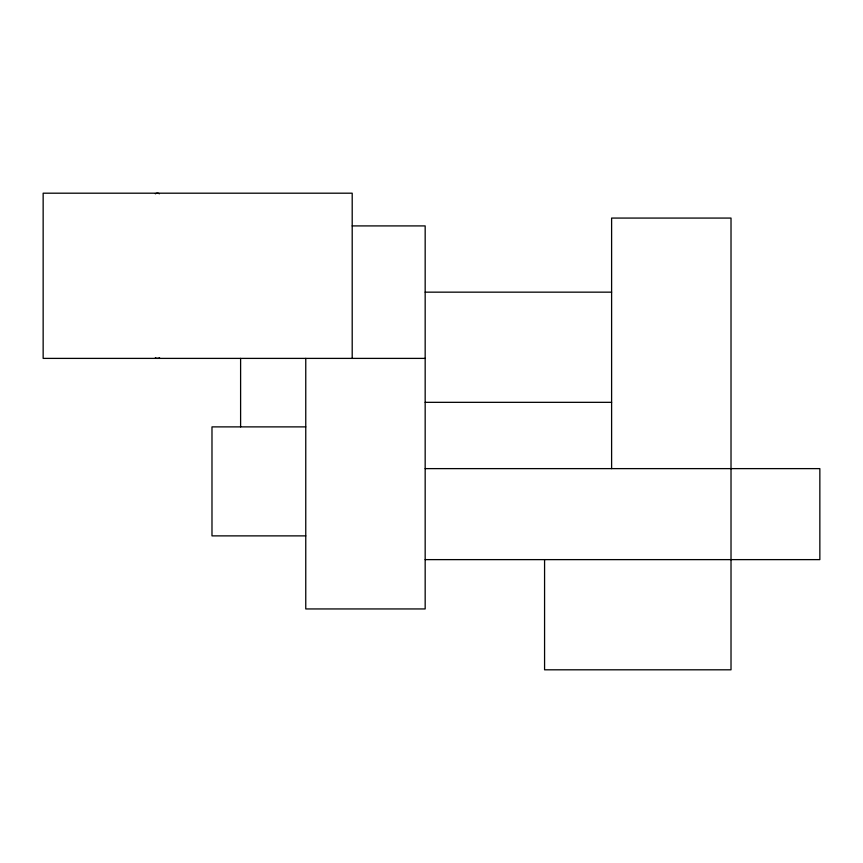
<?xml version="1.0" encoding="UTF-8"?>
<svg xmlns="http://www.w3.org/2000/svg" width="863" height="863" viewBox="0 0 863 863"><rect width="100%" height="100%" fill="white"/><g stroke="black" fill="none" stroke-linecap="round" stroke-linejoin="round"><path stroke-width="1.29" d="M352.201 225.912L425.168 225.912L425.168 608.944L305.761 608.944L305.761 358.393M425.168 292.158L611.608 292.158M425.168 358.393L43.15 358.393L43.15 193.193L352.201 193.193L352.201 358.393M425.168 402.331L611.608 402.331M305.761 426.883L211.985 426.883L211.985 535.88L305.761 535.88M425.168 468.62L819.85 468.62L819.85 559.623L425.168 559.623M611.608 468.62L611.608 218.069L731.015 218.069L731.015 669.807L544.575 669.807L544.575 559.623M240.604 358.393L240.604 426.883M159.579 357.67A3.657 3.657 0 0 1 155.351 357.778M155.351 193.808A3.657 3.657 0 0 1 159.396 193.787"/></g></svg>
